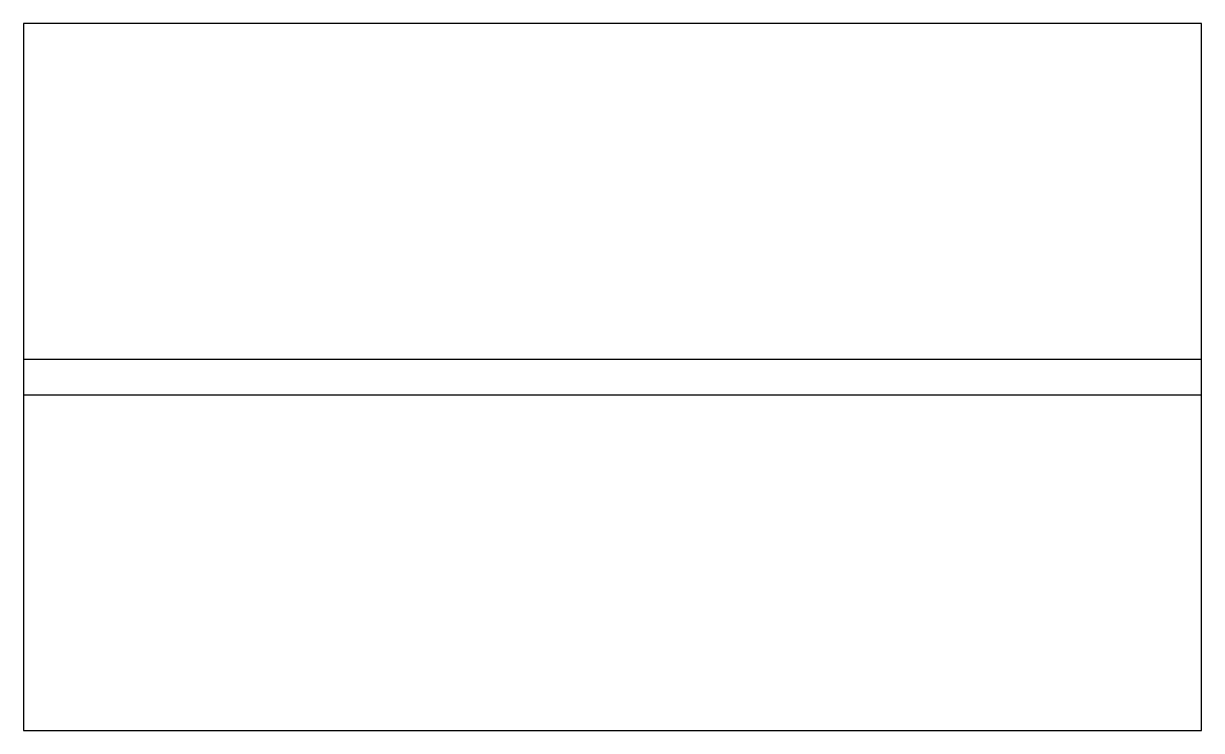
# Model space of a CAD drawing. Header units: millimetres. Extents: x 0 to 100, y 0 to 60.
import ezdxf

# ---------------------------------------------------------------- set-up
doc = ezdxf.new("R2010")
doc.units = ezdxf.units.MM
doc.layers.add('BEND', color=1, linetype='Continuous')

msp = doc.modelspace()

# ---------------------------------------------------------------- linework, layer by layer
msp.add_lwpolyline([(0, 0), (100, 0), (100, 60), (0, 60)], close=True)
at = {"layer": 'BEND'}
for p, q in [((0, 31.5), (100, 31.5)), ((0, 28.5), (100, 28.5))]:
    msp.add_line(p, q, dxfattribs=at)

doc.saveas('drawing.dxf')
